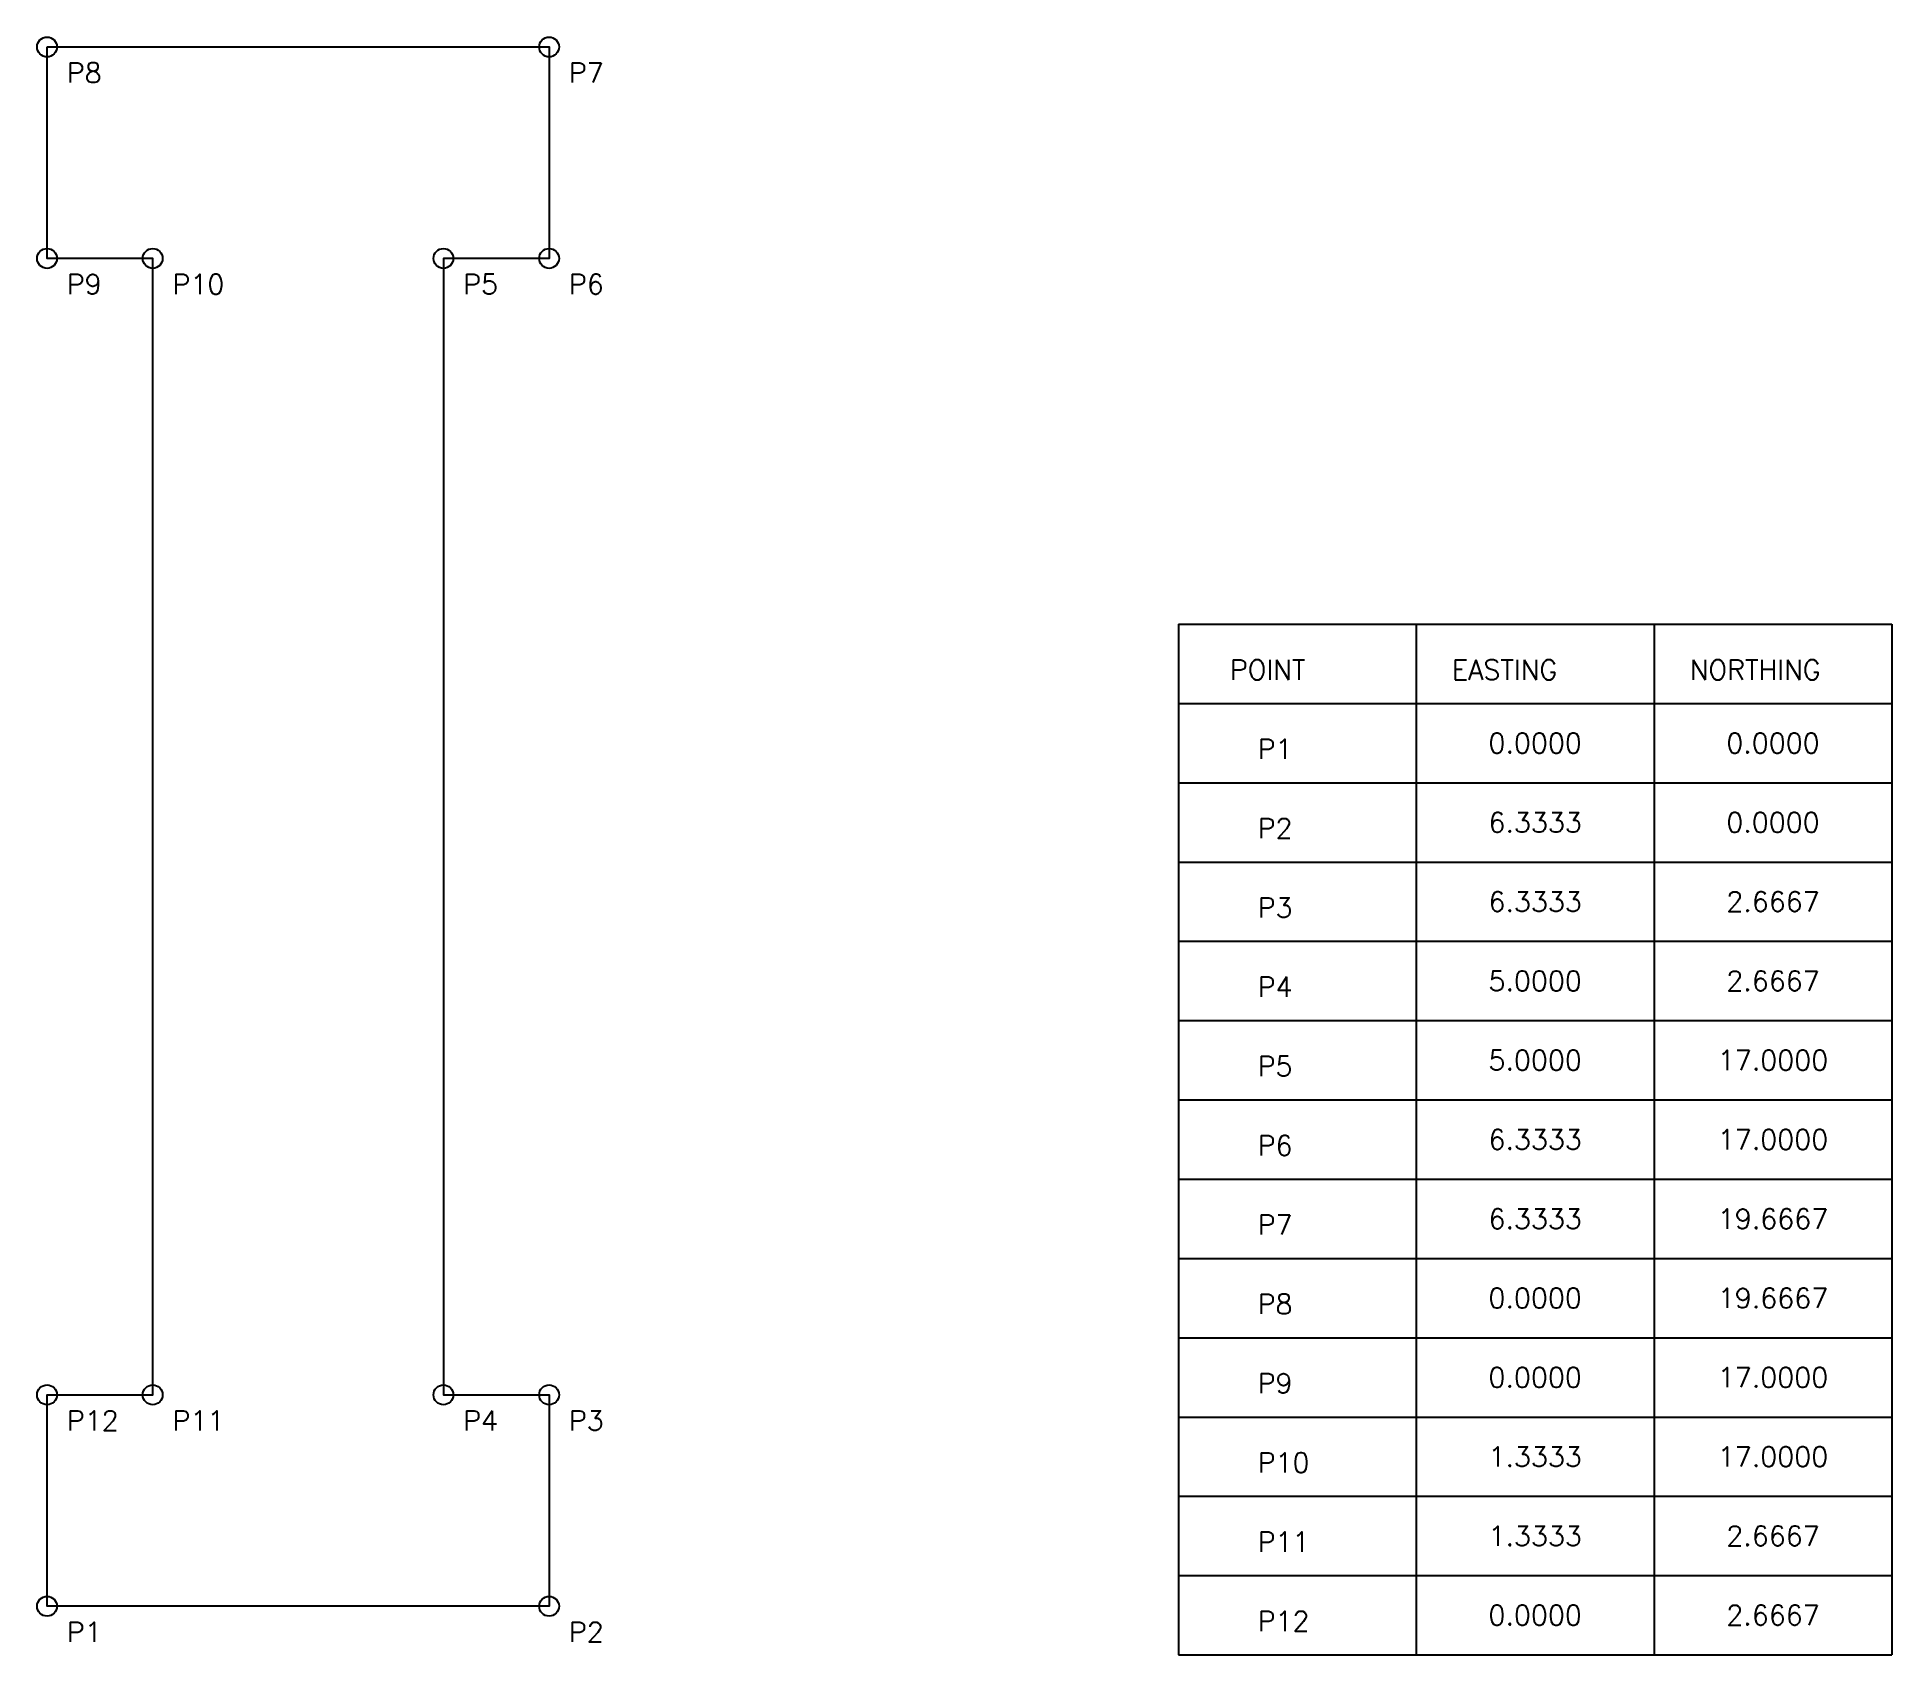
# Model space of a CAD drawing. Header units: inches. Extents: x -0.1 to 23.3, y -0.6 to 19.8.
import ezdxf
from ezdxf.enums import TextEntityAlignment as Align

# ---------------------------------------------------------------- set-up
doc = ezdxf.new("R2010")
doc.units = ezdxf.units.IN
doc.header["$MEASUREMENT"] = 0
doc.layers.add('LETTERE', color=7, linetype='Continuous')
doc.styles.add('romans', font='romans.shx', dxfattribs={"height": 0.25})

msp = doc.modelspace()

# ---------------------------------------------------------------- linework, layer by layer
for p, q in [((14.27, 12.387), (23.27, 12.387)), ((14.27, 12.387), (14.27, 9.387)), ((14.27, 12.387), (14.27, -0.613)), ((17.27, 12.387), (17.27, 9.387)), ((17.27, 12.387), (17.27, -0.613)), ((20.27, 12.387), (20.27, 9.387)), ((20.27, 12.387), (20.27, -0.613)), ((23.27, 12.387), (23.27, 9.387)), ((23.27, 12.387), (23.27, -0.613)), ((14.27, 11.387), (23.27, 11.387)), ((14.27, 10.387), (23.27, 10.387)), ((14.27, 9.387), (23.27, 9.387)), ((14.27, 8.387), (23.27, 8.387)), ((14.27, 7.387), (23.27, 7.387)), ((14.27, 6.387), (23.27, 6.387)), ((14.27, 5.387), (23.27, 5.387)), ((14.27, 4.387), (23.27, 4.387)), ((14.27, 3.387), (23.27, 3.387)), ((14.27, 2.387), (23.27, 2.387)), ((14.27, 1.387), (23.27, 1.387)), ((14.27, 0.387), (23.27, 0.387)), ((14.27, -0.613), (23.27, -0.613))]:
    msp.add_line(p, q)
at = {"color": 3}
for centre in [(0, 19.667), (6.333, 19.667), (0, 17), (1.333, 17), (5, 17), (6.333, 17), (0, 2.667), (1.333, 2.667), (5, 2.667), (6.333, 2.667), (0, 0), (6.333, 0)]:
    msp.add_circle(centre, 0.125, dxfattribs=at)
at = {"layer": 'LETTERE', "color": 1}
msp.add_lwpolyline([(0, 19.667), (6.333, 19.667), (6.333, 17), (5, 17), (5, 2.667), (6.333, 2.667), (6.333, 0), (0, 0), (0, 2.667), (1.333, 2.667), (1.333, 17), (0, 17), (0, 19.667)], dxfattribs=at)

# ---------------------------------------------------------------- texts
at = {"style": 'romans'}
for s, p in [('P8', (0.25, 19.217)), ('P7', (6.583, 19.217)), ('P9', (0.25, 16.55)), ('P10', (1.583, 16.55)), ('P5', (5.25, 16.55)), ('P6', (6.583, 16.55)), ('POINT', (14.92, 11.687)), ('EASTING', (17.72, 11.687)), ('NORTHING', (20.72, 11.687)), ('P1', (15.27, 10.687)), ('P2', (15.27, 9.687)), ('P3', (15.27, 8.687)), ('P4', (15.27, 7.687)), ('P5', (15.27, 6.687)), ('P6', (15.27, 5.687)), ('P7', (15.27, 4.687)), ('P8', (15.27, 3.687)), ('P9', (15.27, 2.687)), ('P12', (0.25, 2.217)), ('P11', (1.583, 2.217)), ('P4', (5.25, 2.217)), ('P3', (6.583, 2.217)), ('P10', (15.27, 1.687)), ('P11', (15.27, 0.687)), ('P1', (0.25, -0.45)), ('P2', (6.583, -0.45)), ('P12', (15.27, -0.313))]:
    msp.add_text(s, height=0.25, dxfattribs=at).set_placement(p)
for s, p in [('0.0000', (18.77, 10.887)), ('0.0000', (21.77, 10.887)), ('6.3333', (18.77, 9.887)), ('0.0000', (21.77, 9.887)), ('6.3333', (18.77, 8.887)), ('2.6667', (21.77, 8.887)), ('5.0000', (18.77, 7.887)), ('2.6667', (21.77, 7.887)), ('5.0000', (18.77, 6.887)), ('17.0000', (21.77, 6.887)), ('6.3333', (18.77, 5.887)), ('17.0000', (21.77, 5.887)), ('6.3333', (18.77, 4.887)), ('19.6667', (21.77, 4.887)), ('0.0000', (18.77, 3.887)), ('19.6667', (21.77, 3.887)), ('0.0000', (18.77, 2.887)), ('17.0000', (21.77, 2.887)), ('1.3333', (18.77, 1.887)), ('17.0000', (21.77, 1.887)), ('1.3333', (18.77, 0.887)), ('2.6667', (21.77, 0.887)), ('0.0000', (18.77, -0.113)), ('2.6667', (21.77, -0.113))]:
    msp.add_text(s, height=0.25, dxfattribs=at).set_placement(p, align=Align.MIDDLE_CENTER)

doc.saveas('drawing.dxf')
